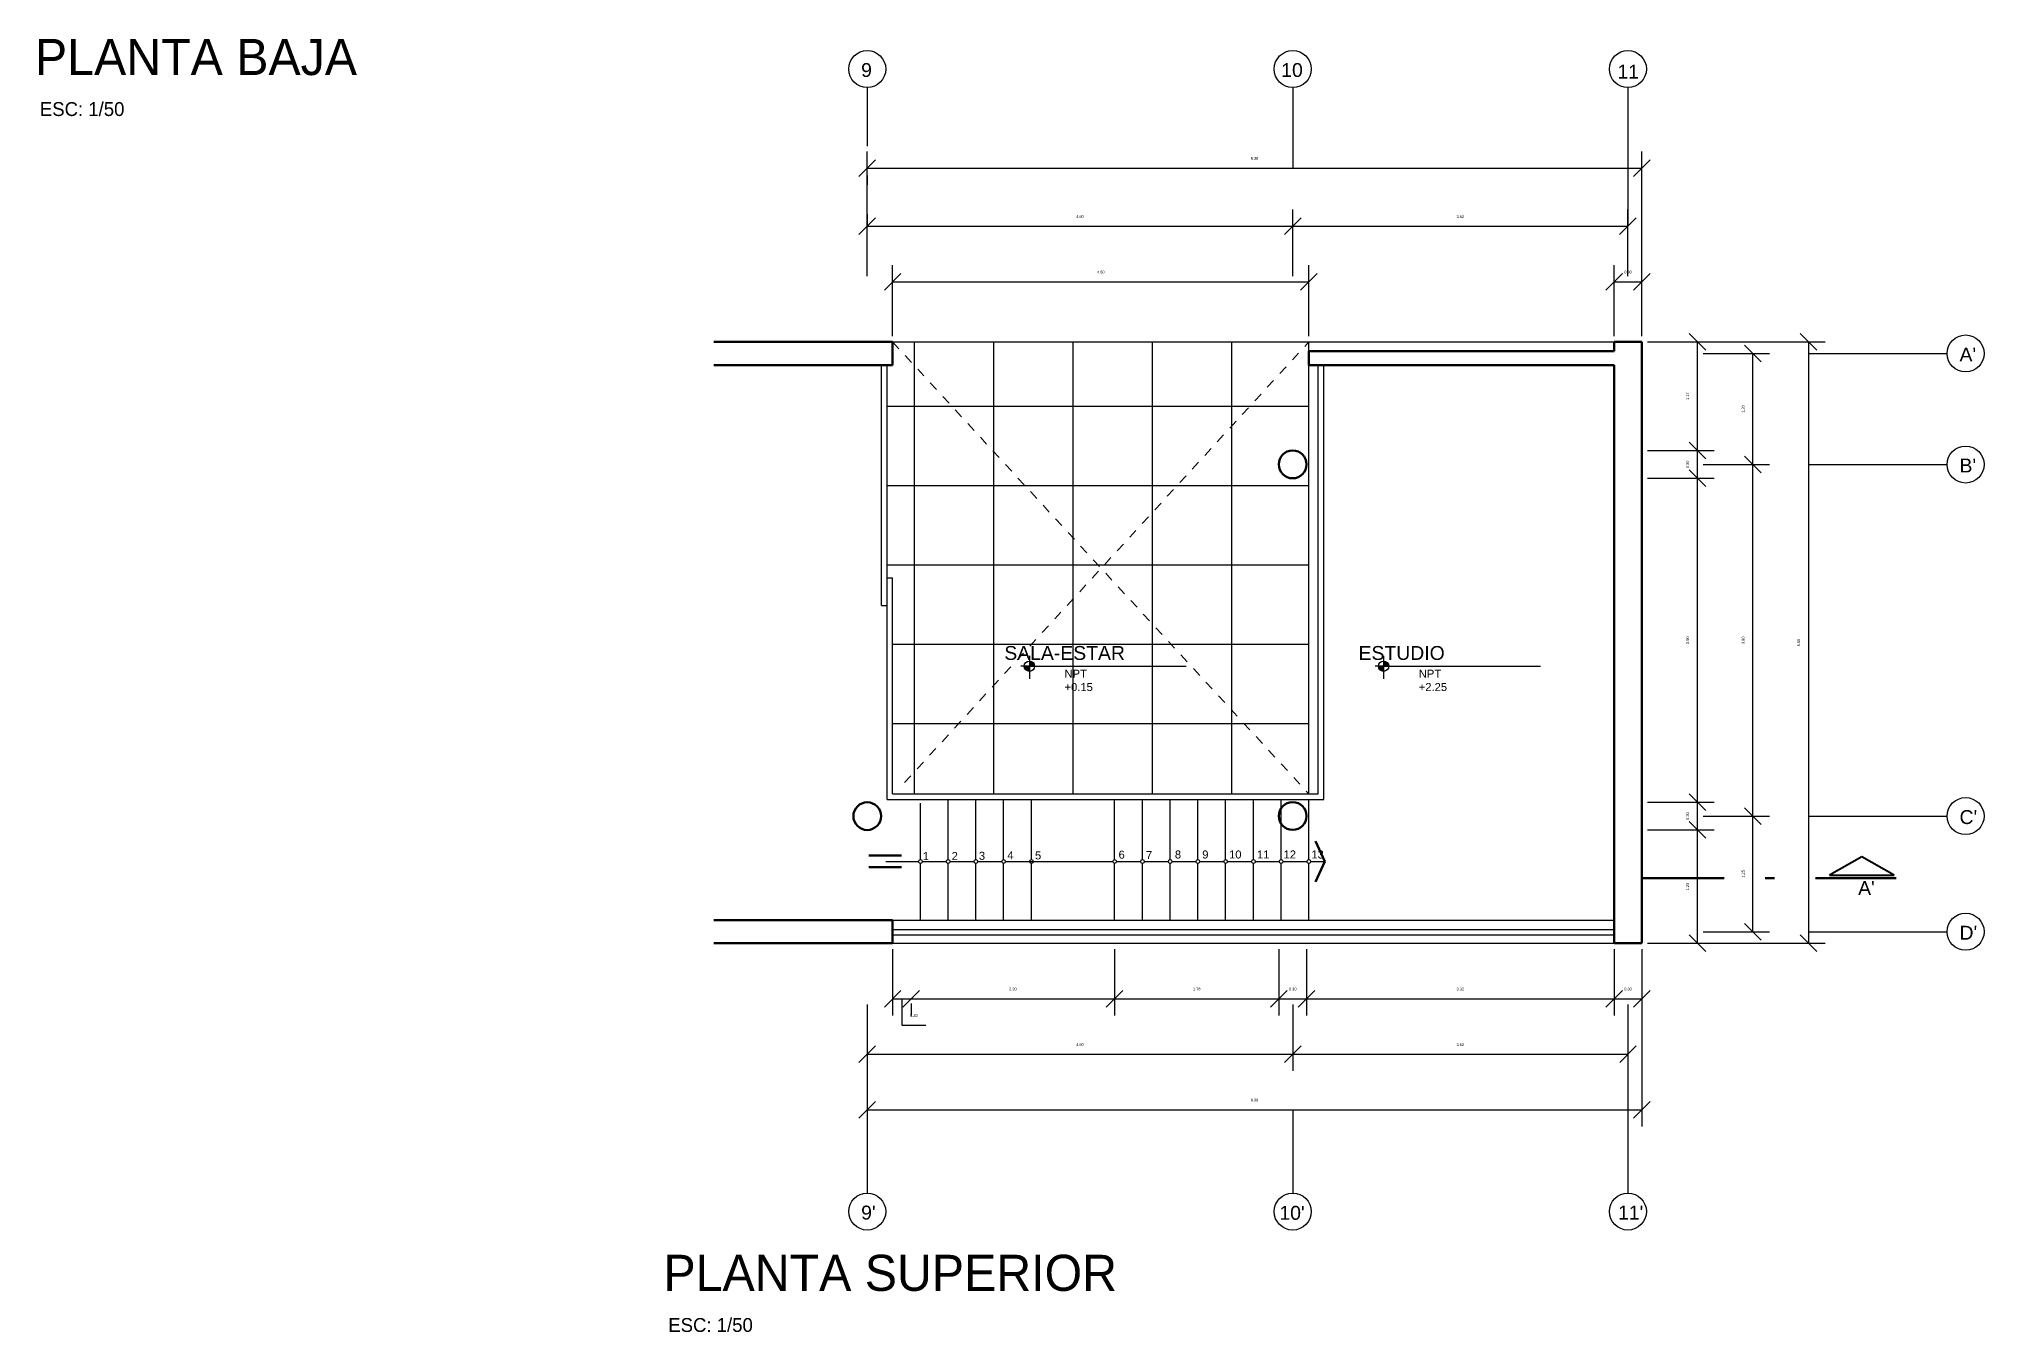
# Model space of a CAD drawing. Header units: millimetres. Extents: x 1110 to 1214, y 1038 to 1099.
# Drawn here: x 1180.76 to 1201.79, y 1071.28 to 1085.26 of the extents above; entities that cross this region are included whole.
import ezdxf

# ---------------------------------------------------------------- set-up
doc = ezdxf.new("R2010")
doc.units = ezdxf.units.MM
doc.linetypes.add('DASHDOT', pattern=[25.4, 12.7, -6.35, 0, -6.35])
doc.linetypes.add('JIS_02_1.2', pattern=[2.5, 1.25, -1.25])
doc.layers.add('EJES', color=7, linetype='DASHDOT')
doc.layers.add('MUEBLES', color=253, linetype='Continuous')
for name, color, linetype, lineweight in [('LINEA-CORTE', 4, 'DASHDOT', 60), ('muros', 150, 'Continuous', 70), ('PROYECCION LOZA', 80, 'JIS_02_1.2', 5), ('TEXTOS', 251, 'Continuous', 60)]:
    doc.layers.add(name, color=color, linetype=linetype, lineweight=lineweight)
doc.styles.add('Annotative', font='arial.ttf')
doc.styles.get("Standard").update_dxf_attribs({"font": 'arial.ttf'})
doc.dimstyles.get("Standard").update_dxf_attribs({"dimtxt": 0.03, "dimasz": 0.18, "dimexe": 0.18, "dimexo": 0.0625, "dimgap": 0.09, "dimtad": 1, "dimtoh": 1, "dimzin": 0, "dimdsep": 46, "dimtxsty": 'Annotative', "dimblk": 'OBLIQUE', "dimcen": 0.09, "dimadec": 0, "dimazin": 0, "dimtfac": 1, "dimtofl": 0, "dimtmove": 0, "dimatfit": 3, "dimldrblk": 'OBLIQUE', "dimfxl": 1, "dimtolj": 1, "dimtzin": 0, "dimarcsym": 0})

# ---------------------------------------------------------------- blocks, each defined once
blk = doc.blocks.new('_Oblique')
at = {"color": 0, "linetype": 'ByBlock', "lineweight": -2}
blk.add_line((-0.5, -0.5), (0.5, 0.5), dxfattribs=at)
blk = doc.blocks.new('*D122')
at = {"color": 0, "lineweight": -2}
for p, q in [((1189.988, 1082.049), (1189.988, 1082.817)), ((1189.988, 1082.637), (1194.488, 1082.637)), ((1194.488, 1082.049), (1194.488, 1082.817))]:
    blk.add_line(p, q, dxfattribs=at)
at = {"layer": 'Defpoints', "color": 0}
for p in [(1194.488, 1082.637), (1189.988, 1081.987), (1194.488, 1081.987)]:
    blk.add_point(p, dxfattribs=at)
at = {"color": 0, "lineweight": -2, "xscale": 0.18, "yscale": 0.18, "zscale": 0.18, "rotation": 180}
blk.add_blockref('_Oblique', (1189.988, 1082.637), dxfattribs=at)
at = {"color": 0, "lineweight": -2, "xscale": 0.18, "yscale": 0.18, "zscale": 0.18}
blk.add_blockref('_Oblique', (1194.488, 1082.637), dxfattribs=at)
at = {"color": 0, "insert": (1192.238, 1082.742), "char_height": 0.03, "attachment_point": 5, "style": 'Annotative'}
blk.add_mtext('\\A1;4.50', dxfattribs=at)
blk = doc.blocks.new('*D123')
at = {"color": 0, "lineweight": -2}
for p, q in [((1197.788, 1082.049), (1197.788, 1082.817)), ((1197.788, 1082.637), (1198.088, 1082.637)), ((1198.088, 1082.049), (1198.088, 1082.817))]:
    blk.add_line(p, q, dxfattribs=at)
at = {"layer": 'Defpoints', "color": 0}
for p in [(1198.088, 1082.637), (1197.788, 1081.987), (1198.088, 1081.987)]:
    blk.add_point(p, dxfattribs=at)
at = {"color": 0, "lineweight": -2, "xscale": 0.18, "yscale": 0.18, "zscale": 0.18, "rotation": 180}
blk.add_blockref('_Oblique', (1197.788, 1082.637), dxfattribs=at)
at = {"color": 0, "lineweight": -2, "xscale": 0.18, "yscale": 0.18, "zscale": 0.18}
blk.add_blockref('_Oblique', (1198.088, 1082.637), dxfattribs=at)
at = {"color": 0, "insert": (1197.938, 1082.742), "char_height": 0.03, "attachment_point": 5, "style": 'Annotative'}
blk.add_mtext('\\A1;0.30', dxfattribs=at)
blk = doc.blocks.new('*D113')
at = {"color": 0, "lineweight": -2}
for p, q in [((1189.713, 1082.699), (1189.713, 1083.417)), ((1194.313, 1082.699), (1194.313, 1083.417)), ((1189.713, 1083.237), (1194.313, 1083.237))]:
    blk.add_line(p, q, dxfattribs=at)
at = {"layer": 'Defpoints', "color": 0}
for p in [(1194.313, 1083.237), (1189.713, 1082.637), (1194.313, 1082.637)]:
    blk.add_point(p, dxfattribs=at)
at = {"color": 0, "lineweight": -2, "xscale": 0.18, "yscale": 0.18, "zscale": 0.18, "rotation": 180}
blk.add_blockref('_Oblique', (1189.713, 1083.237), dxfattribs=at)
at = {"color": 0, "lineweight": -2, "xscale": 0.18, "yscale": 0.18, "zscale": 0.18}
blk.add_blockref('_Oblique', (1194.313, 1083.237), dxfattribs=at)
at = {"color": 0, "insert": (1192.013, 1083.342), "char_height": 0.03, "attachment_point": 5, "style": 'Annotative'}
blk.add_mtext('\\A1;4.60', dxfattribs=at)
blk = doc.blocks.new('*D114')
at = {"color": 0, "lineweight": -2}
for p, q in [((1194.313, 1082.699), (1194.313, 1083.417)), ((1197.937, 1082.699), (1197.937, 1083.417)), ((1194.313, 1083.237), (1197.937, 1083.237))]:
    blk.add_line(p, q, dxfattribs=at)
at = {"layer": 'Defpoints', "color": 0}
for p in [(1197.937, 1083.237), (1194.313, 1082.637), (1197.937, 1082.637)]:
    blk.add_point(p, dxfattribs=at)
at = {"color": 0, "lineweight": -2, "xscale": 0.18, "yscale": 0.18, "zscale": 0.18, "rotation": 180}
blk.add_blockref('_Oblique', (1194.313, 1083.237), dxfattribs=at)
at = {"color": 0, "lineweight": -2, "xscale": 0.18, "yscale": 0.18, "zscale": 0.18}
blk.add_blockref('_Oblique', (1197.937, 1083.237), dxfattribs=at)
at = {"color": 0, "insert": (1196.125, 1083.342), "char_height": 0.03, "attachment_point": 5, "style": 'Annotative'}
blk.add_mtext('\\A1;3.62', dxfattribs=at)
blk = doc.blocks.new('*D124')
at = {"color": 0, "lineweight": -2}
for p, q in [((1189.988, 1075.424), (1189.988, 1074.707)), ((1189.988, 1074.887), (1190.188, 1074.887)), ((1190.088, 1074.887), (1190.088, 1074.6)), ((1190.188, 1074.836), (1190.188, 1074.707)), ((1190.088, 1074.6), (1190.346, 1074.6))]:
    blk.add_line(p, q, dxfattribs=at)
at = {"layer": 'Defpoints', "color": 0}
for p in [(1189.988, 1075.487), (1190.188, 1074.899), (1190.188, 1074.887)]:
    blk.add_point(p, dxfattribs=at)
at = {"color": 0, "lineweight": -2, "xscale": 0.18, "yscale": 0.18, "zscale": 0.18, "rotation": 180}
blk.add_blockref('_Oblique', (1189.988, 1074.887), dxfattribs=at)
at = {"color": 0, "lineweight": -2, "xscale": 0.18, "yscale": 0.18, "zscale": 0.18}
blk.add_blockref('_Oblique', (1190.188, 1074.887), dxfattribs=at)
at = {"color": 0, "insert": (1190.217, 1074.706), "char_height": 0.03, "attachment_point": 5, "style": 'Annotative'}
blk.add_mtext('\\A1;0.20', dxfattribs=at)
blk = doc.blocks.new('*D115')
at = {"color": 0, "lineweight": -2}
for p, q in [((1192.388, 1075.424), (1192.388, 1074.707)), ((1190.188, 1074.887), (1192.388, 1074.887)), ((1190.188, 1074.836), (1190.188, 1074.707))]:
    blk.add_line(p, q, dxfattribs=at)
at = {"layer": 'Defpoints', "color": 0}
for p in [(1192.388, 1075.487), (1190.188, 1074.899), (1192.388, 1074.887)]:
    blk.add_point(p, dxfattribs=at)
at = {"color": 0, "lineweight": -2, "xscale": 0.18, "yscale": 0.18, "zscale": 0.18, "rotation": 180}
blk.add_blockref('_Oblique', (1190.188, 1074.887), dxfattribs=at)
at = {"color": 0, "lineweight": -2, "xscale": 0.18, "yscale": 0.18, "zscale": 0.18}
blk.add_blockref('_Oblique', (1192.388, 1074.887), dxfattribs=at)
at = {"color": 0, "insert": (1191.288, 1074.992), "char_height": 0.03, "attachment_point": 5, "style": 'Annotative'}
blk.add_mtext('\\A1;2.20', dxfattribs=at)
blk = doc.blocks.new('*D116')
at = {"color": 0, "lineweight": -2}
for p, q in [((1192.388, 1075.424), (1192.388, 1074.707)), ((1194.163, 1075.424), (1194.163, 1074.707)), ((1192.388, 1074.887), (1194.163, 1074.887))]:
    blk.add_line(p, q, dxfattribs=at)
at = {"layer": 'Defpoints', "color": 0}
for p in [(1192.388, 1075.487), (1194.163, 1075.487), (1194.163, 1074.887)]:
    blk.add_point(p, dxfattribs=at)
at = {"color": 0, "lineweight": -2, "xscale": 0.18, "yscale": 0.18, "zscale": 0.18, "rotation": 180}
blk.add_blockref('_Oblique', (1192.388, 1074.887), dxfattribs=at)
at = {"color": 0, "lineweight": -2, "xscale": 0.18, "yscale": 0.18, "zscale": 0.18}
blk.add_blockref('_Oblique', (1194.163, 1074.887), dxfattribs=at)
at = {"color": 0, "insert": (1193.275, 1074.992), "char_height": 0.03, "attachment_point": 5, "style": 'Annotative'}
blk.add_mtext('\\A1;1.78', dxfattribs=at)
blk = doc.blocks.new('*D117')
at = {"color": 0, "lineweight": -2}
for p, q in [((1194.163, 1075.424), (1194.163, 1074.707)), ((1194.463, 1075.424), (1194.463, 1074.707)), ((1194.163, 1074.887), (1194.463, 1074.887))]:
    blk.add_line(p, q, dxfattribs=at)
at = {"layer": 'Defpoints', "color": 0}
for p in [(1194.163, 1075.487), (1194.463, 1075.487), (1194.463, 1074.887)]:
    blk.add_point(p, dxfattribs=at)
at = {"color": 0, "lineweight": -2, "xscale": 0.18, "yscale": 0.18, "zscale": 0.18, "rotation": 180}
blk.add_blockref('_Oblique', (1194.163, 1074.887), dxfattribs=at)
at = {"color": 0, "lineweight": -2, "xscale": 0.18, "yscale": 0.18, "zscale": 0.18}
blk.add_blockref('_Oblique', (1194.463, 1074.887), dxfattribs=at)
at = {"color": 0, "insert": (1194.313, 1074.992), "char_height": 0.03, "attachment_point": 5, "style": 'Annotative'}
blk.add_mtext('\\A1;0.30', dxfattribs=at)
blk = doc.blocks.new('*D118')
at = {"color": 0, "lineweight": -2}
for p, q in [((1194.463, 1075.424), (1194.463, 1074.707)), ((1197.787, 1075.424), (1197.787, 1074.707)), ((1194.463, 1074.887), (1197.787, 1074.887))]:
    blk.add_line(p, q, dxfattribs=at)
at = {"layer": 'Defpoints', "color": 0}
for p in [(1194.463, 1075.487), (1197.787, 1075.487), (1197.787, 1074.887)]:
    blk.add_point(p, dxfattribs=at)
at = {"color": 0, "lineweight": -2, "xscale": 0.18, "yscale": 0.18, "zscale": 0.18, "rotation": 180}
blk.add_blockref('_Oblique', (1194.463, 1074.887), dxfattribs=at)
at = {"color": 0, "lineweight": -2, "xscale": 0.18, "yscale": 0.18, "zscale": 0.18}
blk.add_blockref('_Oblique', (1197.787, 1074.887), dxfattribs=at)
at = {"color": 0, "insert": (1196.125, 1074.992), "char_height": 0.03, "attachment_point": 5, "style": 'Annotative'}
blk.add_mtext('\\A1;3.32', dxfattribs=at)
blk = doc.blocks.new('*D125')
at = {"color": 0, "lineweight": -2}
for p, q in [((1197.787, 1075.424), (1197.787, 1074.707)), ((1198.088, 1075.424), (1198.088, 1074.707)), ((1197.787, 1074.887), (1198.088, 1074.887))]:
    blk.add_line(p, q, dxfattribs=at)
at = {"layer": 'Defpoints', "color": 0}
for p in [(1197.787, 1075.487), (1198.088, 1075.487), (1198.088, 1074.887)]:
    blk.add_point(p, dxfattribs=at)
at = {"color": 0, "lineweight": -2, "xscale": 0.18, "yscale": 0.18, "zscale": 0.18, "rotation": 180}
blk.add_blockref('_Oblique', (1197.787, 1074.887), dxfattribs=at)
at = {"color": 0, "lineweight": -2, "xscale": 0.18, "yscale": 0.18, "zscale": 0.18}
blk.add_blockref('_Oblique', (1198.088, 1074.887), dxfattribs=at)
at = {"color": 0, "insert": (1197.938, 1074.992), "char_height": 0.03, "attachment_point": 5, "style": 'Annotative'}
blk.add_mtext('\\A1;0.30', dxfattribs=at)
blk = doc.blocks.new('*D119')
at = {"color": 0, "lineweight": -2}
for p, q in [((1189.713, 1074.824), (1189.713, 1074.107)), ((1194.313, 1074.824), (1194.313, 1074.107)), ((1189.713, 1074.287), (1194.313, 1074.287))]:
    blk.add_line(p, q, dxfattribs=at)
at = {"layer": 'Defpoints', "color": 0}
for p in [(1189.713, 1074.887), (1194.313, 1074.887), (1194.313, 1074.287)]:
    blk.add_point(p, dxfattribs=at)
at = {"color": 0, "lineweight": -2, "xscale": 0.18, "yscale": 0.18, "zscale": 0.18, "rotation": 180}
blk.add_blockref('_Oblique', (1189.713, 1074.287), dxfattribs=at)
at = {"color": 0, "lineweight": -2, "xscale": 0.18, "yscale": 0.18, "zscale": 0.18}
blk.add_blockref('_Oblique', (1194.313, 1074.287), dxfattribs=at)
at = {"color": 0, "insert": (1192.013, 1074.392), "char_height": 0.03, "attachment_point": 5, "style": 'Annotative'}
blk.add_mtext('\\A1;4.60', dxfattribs=at)
blk = doc.blocks.new('*D120')
at = {"color": 0, "lineweight": -2}
for p, q in [((1194.313, 1074.824), (1194.313, 1074.107)), ((1197.938, 1074.824), (1197.938, 1074.107)), ((1194.313, 1074.287), (1197.938, 1074.287))]:
    blk.add_line(p, q, dxfattribs=at)
at = {"layer": 'Defpoints', "color": 0}
for p in [(1194.313, 1074.887), (1197.938, 1074.887), (1197.938, 1074.287)]:
    blk.add_point(p, dxfattribs=at)
at = {"color": 0, "lineweight": -2, "xscale": 0.18, "yscale": 0.18, "zscale": 0.18, "rotation": 180}
blk.add_blockref('_Oblique', (1194.313, 1074.287), dxfattribs=at)
at = {"color": 0, "lineweight": -2, "xscale": 0.18, "yscale": 0.18, "zscale": 0.18}
blk.add_blockref('_Oblique', (1197.938, 1074.287), dxfattribs=at)
at = {"color": 0, "insert": (1196.125, 1074.392), "char_height": 0.03, "attachment_point": 5, "style": 'Annotative'}
blk.add_mtext('\\A1;3.62', dxfattribs=at)
blk = doc.blocks.new('*D126')
at = {"color": 0, "lineweight": -2}
for p, q in [((1198.15, 1076.712), (1198.868, 1076.712)), ((1198.688, 1075.487), (1198.688, 1076.712)), ((1198.15, 1075.487), (1198.868, 1075.487))]:
    blk.add_line(p, q, dxfattribs=at)
at = {"layer": 'Defpoints', "color": 0}
for p in [(1198.088, 1076.712), (1198.688, 1076.712), (1198.088, 1075.487)]:
    blk.add_point(p, dxfattribs=at)
at = {"color": 0, "lineweight": -2, "xscale": 0.18, "yscale": 0.18, "zscale": 0.18}
for p, rotation in [((1198.688, 1076.712), 90), ((1198.688, 1075.487), 270)]:
    blk.add_blockref('_Oblique', p, dxfattribs=dict(at, rotation=rotation))
at = {"color": 0, "insert": (1198.583, 1076.099), "char_height": 0.03, "attachment_point": 5, "rotation": 90, "style": 'Annotative'}
blk.add_mtext('\\A1;1.23', dxfattribs=at)
blk = doc.blocks.new('*D106')
at = {"color": 0, "lineweight": -2}
for p, q in [((1198.15, 1077.012), (1198.868, 1077.012)), ((1198.688, 1076.712), (1198.688, 1077.012)), ((1198.15, 1076.712), (1198.868, 1076.712))]:
    blk.add_line(p, q, dxfattribs=at)
at = {"layer": 'Defpoints', "color": 0}
for p in [(1198.088, 1077.012), (1198.688, 1077.012), (1198.088, 1076.712)]:
    blk.add_point(p, dxfattribs=at)
at = {"color": 0, "lineweight": -2, "xscale": 0.18, "yscale": 0.18, "zscale": 0.18}
for p, rotation in [((1198.688, 1077.012), 90), ((1198.688, 1076.712), 270)]:
    blk.add_blockref('_Oblique', p, dxfattribs=dict(at, rotation=rotation))
at = {"color": 0, "insert": (1198.583, 1076.862), "char_height": 0.03, "attachment_point": 5, "rotation": 90, "style": 'Annotative'}
blk.add_mtext('\\A1;0.30', dxfattribs=at)
blk = doc.blocks.new('*D107')
at = {"color": 0, "lineweight": -2}
for p, q in [((1198.15, 1080.513), (1198.868, 1080.513)), ((1198.688, 1077.012), (1198.688, 1080.513)), ((1198.15, 1077.012), (1198.868, 1077.012))]:
    blk.add_line(p, q, dxfattribs=at)
at = {"layer": 'Defpoints', "color": 0}
for p in [(1198.088, 1080.513), (1198.688, 1080.513), (1198.088, 1077.012)]:
    blk.add_point(p, dxfattribs=at)
at = {"color": 0, "lineweight": -2, "xscale": 0.18, "yscale": 0.18, "zscale": 0.18}
for p, rotation in [((1198.688, 1080.513), 90), ((1198.688, 1077.012), 270)]:
    blk.add_blockref('_Oblique', p, dxfattribs=dict(at, rotation=rotation))
at = {"color": 0, "insert": (1198.583, 1078.762), "char_height": 0.03, "attachment_point": 5, "rotation": 90, "style": 'Annotative'}
blk.add_mtext('\\A1;3.50', dxfattribs=at)
blk = doc.blocks.new('*D108')
at = {"color": 0, "lineweight": -2}
for p, q in [((1198.15, 1080.813), (1198.868, 1080.813)), ((1198.688, 1080.513), (1198.688, 1080.813)), ((1198.15, 1080.513), (1198.868, 1080.513))]:
    blk.add_line(p, q, dxfattribs=at)
at = {"layer": 'Defpoints', "color": 0}
for p in [(1198.088, 1080.813), (1198.688, 1080.813), (1198.088, 1080.513)]:
    blk.add_point(p, dxfattribs=at)
at = {"color": 0, "lineweight": -2, "xscale": 0.18, "yscale": 0.18, "zscale": 0.18}
for p, rotation in [((1198.688, 1080.813), 90), ((1198.688, 1080.513), 270)]:
    blk.add_blockref('_Oblique', p, dxfattribs=dict(at, rotation=rotation))
at = {"color": 0, "insert": (1198.583, 1080.663), "char_height": 0.03, "attachment_point": 5, "rotation": 90, "style": 'Annotative'}
blk.add_mtext('\\A1;0.30', dxfattribs=at)
blk = doc.blocks.new('*D121')
at = {"color": 0, "lineweight": -2}
for p, q in [((1198.15, 1081.987), (1198.868, 1081.987)), ((1198.688, 1080.813), (1198.688, 1081.987)), ((1198.15, 1080.813), (1198.868, 1080.813))]:
    blk.add_line(p, q, dxfattribs=at)
at = {"layer": 'Defpoints', "color": 0}
for p in [(1198.088, 1081.987), (1198.688, 1081.987), (1198.088, 1080.813)]:
    blk.add_point(p, dxfattribs=at)
at = {"color": 0, "lineweight": -2, "xscale": 0.18, "yscale": 0.18, "zscale": 0.18}
for p, rotation in [((1198.688, 1081.987), 90), ((1198.688, 1080.813), 270)]:
    blk.add_blockref('_Oblique', p, dxfattribs=dict(at, rotation=rotation))
at = {"color": 0, "insert": (1198.583, 1081.4), "char_height": 0.03, "attachment_point": 5, "rotation": 90, "style": 'Annotative'}
blk.add_mtext('\\A1;1.17', dxfattribs=at)
blk = doc.blocks.new('*D109')
at = {"color": 0, "lineweight": -2}
for p, q in [((1198.75, 1076.862), (1199.468, 1076.862)), ((1199.288, 1075.612), (1199.288, 1076.862)), ((1198.75, 1075.612), (1199.468, 1075.612))]:
    blk.add_line(p, q, dxfattribs=at)
at = {"layer": 'Defpoints', "color": 0}
for p in [(1198.688, 1076.862), (1199.288, 1076.862), (1198.688, 1075.612)]:
    blk.add_point(p, dxfattribs=at)
at = {"color": 0, "lineweight": -2, "xscale": 0.18, "yscale": 0.18, "zscale": 0.18}
for p, rotation in [((1199.288, 1076.862), 90), ((1199.288, 1075.612), 270)]:
    blk.add_blockref('_Oblique', p, dxfattribs=dict(at, rotation=rotation))
at = {"color": 0, "insert": (1199.183, 1076.237), "char_height": 0.03, "attachment_point": 5, "rotation": 90, "style": 'Annotative'}
blk.add_mtext('\\A1;1.25', dxfattribs=at)
blk = doc.blocks.new('*D110')
at = {"color": 0, "lineweight": -2}
for p, q in [((1198.75, 1080.663), (1199.468, 1080.663)), ((1199.288, 1076.862), (1199.288, 1080.663)), ((1198.75, 1076.862), (1199.468, 1076.862))]:
    blk.add_line(p, q, dxfattribs=at)
at = {"layer": 'Defpoints', "color": 0}
for p in [(1198.688, 1080.663), (1199.288, 1080.663), (1198.688, 1076.862)]:
    blk.add_point(p, dxfattribs=at)
at = {"color": 0, "lineweight": -2, "xscale": 0.18, "yscale": 0.18, "zscale": 0.18}
for p, rotation in [((1199.288, 1080.663), 90), ((1199.288, 1076.862), 270)]:
    blk.add_blockref('_Oblique', p, dxfattribs=dict(at, rotation=rotation))
at = {"color": 0, "insert": (1199.183, 1078.762), "char_height": 0.03, "attachment_point": 5, "rotation": 90, "style": 'Annotative'}
blk.add_mtext('\\A1;3.80', dxfattribs=at)
blk = doc.blocks.new('*D111')
at = {"color": 0, "lineweight": -2}
for p, q in [((1198.75, 1081.862), (1199.468, 1081.862)), ((1199.288, 1080.663), (1199.288, 1081.862)), ((1198.75, 1080.663), (1199.468, 1080.663))]:
    blk.add_line(p, q, dxfattribs=at)
at = {"layer": 'Defpoints', "color": 0}
for p in [(1198.688, 1081.862), (1199.288, 1081.862), (1198.688, 1080.663)]:
    blk.add_point(p, dxfattribs=at)
at = {"color": 0, "lineweight": -2, "xscale": 0.18, "yscale": 0.18, "zscale": 0.18}
for p, rotation in [((1199.288, 1081.862), 90), ((1199.288, 1080.663), 270)]:
    blk.add_blockref('_Oblique', p, dxfattribs=dict(at, rotation=rotation))
at = {"color": 0, "insert": (1199.183, 1081.262), "char_height": 0.03, "attachment_point": 5, "rotation": 90, "style": 'Annotative'}
blk.add_mtext('\\A1;1.20', dxfattribs=at)
blk = doc.blocks.new('*D112')
at = {"color": 0, "lineweight": -2}
for p, q in [((1198.75, 1081.987), (1200.068, 1081.987)), ((1199.888, 1081.987), (1199.888, 1075.487)), ((1198.75, 1075.487), (1200.068, 1075.487))]:
    blk.add_line(p, q, dxfattribs=at)
at = {"layer": 'Defpoints', "color": 0}
for p in [(1198.688, 1081.987), (1198.688, 1075.487), (1199.888, 1075.487)]:
    blk.add_point(p, dxfattribs=at)
at = {"color": 0, "lineweight": -2, "xscale": 0.18, "yscale": 0.18, "zscale": 0.18}
for p, rotation in [((1199.888, 1081.987), 90), ((1199.888, 1075.487), 270)]:
    blk.add_blockref('_Oblique', p, dxfattribs=dict(at, rotation=rotation))
at = {"color": 0, "insert": (1199.783, 1078.737), "char_height": 0.03, "attachment_point": 5, "rotation": 90, "style": 'Annotative'}
blk.add_mtext('\\A1;6.50', dxfattribs=at)
blk = doc.blocks.new('*D127')
at = {"color": 0, "lineweight": -2}
for p, q in [((1198.088, 1074.824), (1198.088, 1073.507)), ((1189.713, 1074.224), (1189.713, 1073.507)), ((1189.713, 1073.687), (1198.088, 1073.687))]:
    blk.add_line(p, q, dxfattribs=at)
at = {"layer": 'Defpoints', "color": 0}
for p in [(1198.088, 1074.887), (1189.713, 1074.287), (1198.088, 1073.687)]:
    blk.add_point(p, dxfattribs=at)
at = {"color": 0, "lineweight": -2, "xscale": 0.18, "yscale": 0.18, "zscale": 0.18, "rotation": 180}
blk.add_blockref('_Oblique', (1189.713, 1073.687), dxfattribs=at)
at = {"color": 0, "lineweight": -2, "xscale": 0.18, "yscale": 0.18, "zscale": 0.18}
blk.add_blockref('_Oblique', (1198.088, 1073.687), dxfattribs=at)
at = {"color": 0, "insert": (1193.9, 1073.792), "char_height": 0.03, "attachment_point": 5, "style": 'Annotative'}
blk.add_mtext('\\A1;8.38', dxfattribs=at)
blk = doc.blocks.new('*D128')
at = {"color": 0, "lineweight": -2}
for p, q in [((1189.713, 1083.299), (1189.713, 1084.046)), ((1198.088, 1082.699), (1198.088, 1084.046)), ((1189.713, 1083.866), (1198.088, 1083.866))]:
    blk.add_line(p, q, dxfattribs=at)
at = {"layer": 'Defpoints', "color": 0}
for p in [(1198.088, 1083.866), (1189.713, 1083.237), (1198.088, 1082.637)]:
    blk.add_point(p, dxfattribs=at)
at = {"color": 0, "lineweight": -2, "xscale": 0.18, "yscale": 0.18, "zscale": 0.18, "rotation": 180}
blk.add_blockref('_Oblique', (1189.713, 1083.866), dxfattribs=at)
at = {"color": 0, "lineweight": -2, "xscale": 0.18, "yscale": 0.18, "zscale": 0.18}
blk.add_blockref('_Oblique', (1198.088, 1083.866), dxfattribs=at)
at = {"color": 0, "insert": (1193.9, 1083.971), "char_height": 0.03, "attachment_point": 5, "style": 'Annotative'}
blk.add_mtext('\\A1;8.38', dxfattribs=at)

msp = doc.modelspace()

# ---------------------------------------------------------------- hatches: boundary and pattern name
at = {"ltscale": 0.1}
h = msp.add_hatch(color=256, dxfattribs=at)
h.dxf.hatch_style = 1
h.paths.add_polyline_path([(1191.521, 1078.482, 0.414214), (1191.466, 1078.538), (1191.466, 1078.482)])
h.paths.add_polyline_path([(1191.466, 1078.482), (1191.41, 1078.482, 0.414214), (1191.466, 1078.427)])
h = msp.add_hatch(color=256, dxfattribs=at)
h.dxf.hatch_style = 1
h.paths.add_polyline_path([(1195.351, 1078.482, 0.414214), (1195.296, 1078.538), (1195.296, 1078.482)])
h.paths.add_polyline_path([(1195.296, 1078.482), (1195.24, 1078.482, 0.414214), (1195.296, 1078.427)])
at = {"layer": 'MUEBLES'}
h = msp.add_hatch(dxfattribs=at)
h.set_pattern_fill('ANSI37', color=256, scale=0.27, angle=45)
h.set_pattern_definition([(90, (-12.4978, -7.4162), (-0.85725, 1e-16), []), (180, (-12.4978, -7.4162), (-1e-16, -0.85725), [])])
h.paths.add_polyline_path([(1189.988, 1079.437), (1189.988, 1077.101), (1192.958, 1077.101), (1194.488, 1077.101), (1194.488, 1081.987), (1189.988, 1081.987), (1189.988, 1081.737), (1189.928, 1081.737), (1189.928, 1079.437)])
h.paths.add_polyline_path([(1191.521, 1078.482, -1), (1191.41, 1078.482, -1)], flags=16)
h.paths.add_polyline_path([(1194.163, 1080.663, -1), (1194.463, 1080.663, -1)], flags=16)
h.paths.add_polyline_path([(1191.582, 1078.303), (1192.167, 1078.303), (1192.167, 1078.508), (1191.582, 1078.508)], flags=24)
h.paths.add_polyline_path([(1191.648, 1078.453), (1193.027, 1078.453), (1193.027, 1078.809), (1191.648, 1078.809)], flags=24)

# ---------------------------------------------------------------- linework, layer by layer
at = {"color": 0}
for p, q in [((1194.313, 1084.737), (1194.313, 1083.866)), ((1197.937, 1084.737), (1197.937, 1083.237)), ((1199.888, 1081.862), (1201.388, 1081.862)), ((1199.888, 1080.662), (1201.388, 1080.662)), ((1199.888, 1076.862), (1201.388, 1076.862)), ((1199.888, 1075.612), (1201.388, 1075.612)), ((1189.713, 1074.287), (1189.713, 1072.787)), ((1197.937, 1074.287), (1197.937, 1072.787)), ((1194.313, 1073.687), (1194.313, 1072.787))]:
    msp.add_line(p, q, dxfattribs=at)
at = {"color": 252}
for p, q in [((1194.488, 1081.887), (1194.488, 1081.987)), ((1194.488, 1081.987), (1197.788, 1081.987)), ((1194.488, 1077.101), (1194.488, 1081.737)), ((1189.988, 1075.737), (1197.788, 1075.737)), ((1189.988, 1075.487), (1197.788, 1075.487))]:
    msp.add_line(p, q, dxfattribs=at)
at = {"color": 4}
for p, q in [((1189.868, 1079.137), (1189.868, 1081.737)), ((1189.928, 1077.041), (1189.928, 1081.737)), ((1194.588, 1077.101), (1194.588, 1081.737)), ((1194.648, 1077.041), (1194.648, 1081.737)), ((1189.928, 1079.437), (1189.988, 1079.437)), ((1189.988, 1077.101), (1189.988, 1079.437)), ((1189.868, 1079.137), (1189.928, 1079.137)), ((1189.928, 1077.041), (1194.648, 1077.041)), ((1189.988, 1077.101), (1194.588, 1077.101)), ((1189.988, 1075.637), (1197.788, 1075.637)), ((1189.988, 1075.577), (1197.788, 1075.577))]:
    msp.add_line(p, q, dxfattribs=at)
at = {"ltscale": 0.1}
for p, q in [((1191.466, 1078.482), (1191.374, 1078.482)), ((1191.466, 1078.594), (1191.466, 1078.344)), ((1191.466, 1078.482), (1193.161, 1078.482)), ((1191.466, 1078.482), (1191.466, 1078.371)), ((1195.296, 1078.482), (1195.204, 1078.482)), ((1195.296, 1078.594), (1195.296, 1078.344)), ((1195.296, 1078.482), (1196.991, 1078.482)), ((1195.296, 1078.482), (1195.296, 1078.371))]:
    msp.add_line(p, q, dxfattribs=at)
at = {"lineweight": 40}
for p, q in [((1200.466, 1076.423), (1200.116, 1076.223)), ((1200.816, 1076.223), (1200.466, 1076.423)), ((1200.116, 1076.223), (1200.816, 1076.223))]:
    msp.add_line(p, q, dxfattribs=at)
at = {"color": 0}
for centre in [(1189.713, 1084.937), (1194.313, 1084.937), (1197.937, 1084.937), (1201.588, 1081.862), (1201.588, 1080.662), (1201.588, 1076.862), (1201.588, 1075.612), (1189.713, 1072.587), (1194.313, 1072.587), (1197.937, 1072.587)]:
    msp.add_circle(centre, 0.2, dxfattribs=at)
at = {"ltscale": 0.1}
for centre in [(1191.466, 1078.482), (1195.296, 1078.482)]:
    msp.add_circle(centre, 0.0557, dxfattribs=at)
at = {"layer": 'EJES', "ltscale": 0.05}
msp.add_line((1189.713, 1084.737), (1189.713, 1083.237), dxfattribs=at)
at = {"layer": 'LINEA-CORTE', "ltscale": 0.07}
msp.add_line((1198.088, 1076.191), (1200.838, 1076.191), dxfattribs=at)
at = {"layer": 'MUEBLES'}
for p, q in [((1189.988, 1081.987), (1194.488, 1081.987)), ((1190.288, 1076.391), (1190.288, 1077.001)), ((1190.588, 1076.391), (1190.588, 1077.041)), ((1190.888, 1076.391), (1190.888, 1077.041)), ((1191.188, 1076.391), (1191.188, 1077.041)), ((1191.488, 1076.391), (1191.488, 1077.041)), ((1192.388, 1076.391), (1192.388, 1077.041)), ((1192.688, 1076.391), (1192.688, 1077.041)), ((1192.988, 1076.391), (1192.988, 1077.041)), ((1193.288, 1076.391), (1193.288, 1077.041)), ((1193.588, 1076.391), (1193.588, 1077.041)), ((1193.888, 1076.391), (1193.888, 1077.041)), ((1194.188, 1076.391), (1194.188, 1077.041)), ((1194.488, 1076.391), (1194.488, 1077.041)), ((1189.913, 1076.371), (1190.268, 1076.371)), ((1190.288, 1075.737), (1190.288, 1076.351)), ((1190.308, 1076.371), (1190.568, 1076.371)), ((1190.588, 1075.737), (1190.588, 1076.351)), ((1190.608, 1076.371), (1190.868, 1076.371)), ((1190.888, 1075.737), (1190.888, 1076.351)), ((1190.908, 1076.371), (1191.168, 1076.371)), ((1191.188, 1075.737), (1191.188, 1076.351)), ((1191.208, 1076.371), (1191.468, 1076.371)), ((1191.408, 1076.371), (1192.368, 1076.371)), ((1191.488, 1075.737), (1191.488, 1076.351)), ((1192.388, 1075.737), (1192.388, 1076.351)), ((1192.388, 1075.737), (1192.388, 1076.351)), ((1192.408, 1076.371), (1192.668, 1076.371)), ((1192.688, 1075.737), (1192.688, 1076.351)), ((1192.708, 1076.371), (1192.968, 1076.371)), ((1192.988, 1075.737), (1192.988, 1076.351)), ((1193.008, 1076.371), (1193.164, 1076.371)), ((1193.008, 1076.371), (1193.268, 1076.371)), ((1193.288, 1075.737), (1193.288, 1076.351)), ((1193.308, 1076.371), (1193.568, 1076.371)), ((1193.588, 1075.737), (1193.588, 1076.351)), ((1193.608, 1076.371), (1193.868, 1076.371)), ((1193.888, 1075.737), (1193.888, 1076.351)), ((1193.908, 1076.371), (1194.168, 1076.371)), ((1194.188, 1075.737), (1194.188, 1076.351)), ((1194.208, 1076.371), (1194.468, 1076.371)), ((1194.488, 1075.737), (1194.488, 1076.351)), ((1194.508, 1076.371), (1194.659, 1076.371))]:
    msp.add_line(p, q, dxfattribs=at)
at = {"layer": 'MUEBLES', "lineweight": 50}
for p, q in [((1194.659, 1076.371), (1194.561, 1076.589)), ((1189.729, 1076.436), (1190.084, 1076.436)), ((1194.659, 1076.371), (1194.561, 1076.152)), ((1189.729, 1076.31), (1190.084, 1076.31))]:
    msp.add_line(p, q, dxfattribs=at)
at = {"layer": 'MUEBLES'}
for centre in [(1190.288, 1076.371), (1190.588, 1076.371), (1190.888, 1076.371), (1191.188, 1076.371), (1191.488, 1076.371), (1192.388, 1076.371), (1192.688, 1076.371), (1192.988, 1076.371), (1193.288, 1076.371), (1193.588, 1076.371), (1193.888, 1076.371), (1194.188, 1076.371), (1194.488, 1076.371)]:
    msp.add_circle(centre, 0.02, dxfattribs=at)
at = {"layer": 'muros', "color": 5}
for p, q in [((1188.053, 1081.987), (1189.988, 1081.987)), ((1189.988, 1081.737), (1189.988, 1081.987)), ((1194.488, 1081.887), (1197.788, 1081.887)), ((1194.488, 1081.887), (1194.488, 1081.737)), ((1197.788, 1081.987), (1198.088, 1081.987)), ((1197.788, 1081.887), (1197.788, 1081.987)), ((1198.088, 1075.487), (1198.088, 1081.987)), ((1188.053, 1081.737), (1189.988, 1081.737)), ((1194.488, 1081.737), (1197.788, 1081.737)), ((1197.788, 1075.487), (1197.788, 1081.737)), ((1188.053, 1075.737), (1189.988, 1075.737)), ((1189.988, 1075.487), (1189.988, 1075.737)), ((1188.053, 1075.487), (1189.988, 1075.487)), ((1197.788, 1075.487), (1198.088, 1075.487))]:
    msp.add_line(p, q, dxfattribs=at)
for centre in [(1194.313, 1080.663), (1189.713, 1076.861), (1194.313, 1076.862)]:
    msp.add_circle(centre, 0.15, dxfattribs=at)
at = {"layer": 'PROYECCION LOZA', "ltscale": 0.05}
for p, q in [((1189.988, 1081.987), (1194.488, 1077.101)), ((1190.117, 1077.224), (1194.488, 1081.987))]:
    msp.add_line(p, q, dxfattribs=at)

# ---------------------------------------------------------------- texts
at = {"char_height": 0.15, "attachment_point": 1}
for s, width, insert in [('{\\f@Arial Unicode MS|b0|i0|c0|p34; 9}', 0.74087, (1189.589, 1085.001)), ('{\\f@Arial Unicode MS|b0|i0|c0|p34;10}', 0.74087, (1194.189, 1085.001)), ('{\\f@Arial Unicode MS|b0|i0|c0|p34;11}', 0.74087, (1197.824, 1084.984)), ("{\\f@Arial Unicode MS|b0|i0|c0|p34; A'}", 0.74087, (1201.464, 1081.926)), ("{\\f@Arial Unicode MS|b0|i0|c0|p34; B'}", 0.74087, (1201.464, 1080.726)), ('{\\f@Arial Unicode MS|b0|i0|c0|p34;SALA-ESTAR}', 2.29191, (1191.195, 1078.7)), ('{\\f@Arial Unicode MS|b0|i0|c0|p34;ESTUDIO}', 2.29191, (1195.025, 1078.7)), ("{\\f@Arial Unicode MS|b0|i0|c0|p34; C'}", 0.74087, (1201.464, 1076.926)), ("{\\f@Arial Unicode MS|b0|i0|c0|p34; A'}", 0.74087, (1200.368, 1076.159)), ("{\\f@Arial Unicode MS|b0|i0|c0|p34; D'}", 0.74087, (1201.464, 1075.676)), ("{\\f@Arial Unicode MS|b0|i0|c0|p34; 9'}", 0.74087, (1189.589, 1072.651)), ("{\\f@Arial Unicode MS|b0|i0|c0|p34; 10'}", 0.74087, (1194.111, 1072.648)), ("{\\f@Arial Unicode MS|b0|i0|c0|p34; 11'}", 0.74087, (1197.772, 1072.651))]:
    msp.add_mtext_dynamic_manual_height_columns(s, width=width, gutter_width=12.5, heights=[0], dxfattribs=dict(at, insert=insert))
at = {"ltscale": 0.1}
note = msp.add_mtext_dynamic_manual_height_columns('{\\f@Arial Unicode MS|b0|i0|c0|p34;NPT }', width=0.14836, gutter_width=0.0848, heights=[0.0754, 0], dxfattribs=dict(at, insert=(1191.613, 1078.444), char_height=0.0865, attachment_point=1))
for column, words in zip(note.columns.linked_columns, ['{\\f@Arial Unicode MS|b0|i0|c0|p34;+0.15}']):
    column.text = words
note = msp.add_mtext_dynamic_manual_height_columns('{\\f@Arial Unicode MS|b0|i0|c0|p34;NPT }', width=0.14836, gutter_width=0.0848, heights=[0.0754, 0], dxfattribs=dict(at, insert=(1195.443, 1078.444), char_height=0.0865, attachment_point=1))
for column, words in zip(note.columns.linked_columns, ['{\\f@Arial Unicode MS|b0|i0|c0|p34;+2.25}']):
    column.text = words
at = {"ltscale": 0.1, "char_height": 0.0865, "attachment_point": 1}
for s, insert in [('{\\f@Arial Unicode MS|b0|i0|c0|p34;1}', (1190.313, 1076.472)), ('{\\f@Arial Unicode MS|b0|i0|c0|p34;2}', (1190.626, 1076.473)), ('{\\f@Arial Unicode MS|b0|i0|c0|p34;3}', (1190.92, 1076.476)), ('{\\f@Arial Unicode MS|b0|i0|c0|p34;4}', (1191.228, 1076.482)), ('{\\f@Arial Unicode MS|b0|i0|c0|p34;5}', (1191.527, 1076.48)), ('{\\f@Arial Unicode MS|b0|i0|c0|p34;6}', (1192.43, 1076.488)), ('{\\f@Arial Unicode MS|b0|i0|c0|p34;7}', (1192.726, 1076.483)), ('{\\f@Arial Unicode MS|b0|i0|c0|p34;8}', (1193.039, 1076.49)), ('{\\f@Arial Unicode MS|b0|i0|c0|p34;9}', (1193.335, 1076.49)), ('{\\f@Arial Unicode MS|b0|i0|c0|p34;10}', (1193.625, 1076.49)), ('{\\f@Arial Unicode MS|b0|i0|c0|p34;11}', (1193.927, 1076.49)), ('{\\f@Arial Unicode MS|b0|i0|c0|p34;12}', (1194.214, 1076.49)), ('{\\f@Arial Unicode MS|b0|i0|c0|p34;13}', (1194.515, 1076.49))]:
    msp.add_mtext_dynamic_manual_height_columns(s, width=0.14836, gutter_width=0.0848, heights=[0.0754], dxfattribs=dict(at, insert=insert))
at = {"layer": 'TEXTOS', "lineweight": 25, "ltscale": 0.75, "attachment_point": 1}
for s, insert, char_height, width in [('{\\fBankGothic Lt BT|b0|i0|c0|p34;PLANTA BAJA}', (1180.715, 1085.262), 0.39048, 8.08069), ('{\\fBankGothic Lt BT|b0|i0|c0|p34;ESC: 1/50}', (1180.768, 1084.579), 0.15, 4.6073), ('{\\fBankGothic Lt BT|b0|i0|c0|p34;PLANTA SUPERIOR}', (1187.51, 1072.12), 0.39048, 8.08069), ('{\\fBankGothic Lt BT|b0|i0|c0|p34;ESC: 1/50}', (1187.562, 1071.436), 0.15, 4.6073)]:
    msp.add_mtext(s, dxfattribs=dict(at, insert=insert, char_height=char_height, width=width))

# ---------------------------------------------------------------- dimensions: what is measured, and where the dimension line sits
at = {"color": 0}
for base, p1, p2, picture, middle in [((1198.087897143, 1083.865685263), (1189.712897143, 1083.236561924), (1198.087897143, 1082.636561924), '*D128', (1193.900397143, 1083.971012685)), ((1194.488, 1082.637), (1189.988, 1081.987), (1194.488, 1081.987), '*D122', (1192.238, 1082.742)), ((1198.087897143, 1073.686561924), (1189.712897143, 1074.286561924), (1198.087897143, 1074.886561924), '*D127', (1193.900397143, 1073.791889345))]:
    dim = msp.add_linear_dim(base=base, p1=p1, p2=p2, dimstyle='Standard', dxfattribs=at)
    dim.commit()
    dim.dimension.update_dxf_attribs({"geometry": picture, "text_midpoint": middle})
for base, p1, p2, picture, middle in [((1194.313, 1083.237), (1189.713, 1082.637), (1194.313, 1082.637), '*D113', (1192.013, 1083.342)), ((1197.937, 1083.237), (1194.313, 1082.637), (1197.937, 1082.637), '*D114', (1196.125, 1083.342)), ((1198.088, 1082.637), (1197.788, 1081.987), (1198.088, 1081.987), '*D123', (1197.938, 1082.742)), ((1190.188, 1074.887), (1189.988, 1075.487), (1190.188, 1074.899), '*D124', (1190.178, 1074.706)), ((1192.388, 1074.887), (1190.188, 1074.899), (1192.388, 1075.487), '*D115', (1191.288, 1074.992)), ((1194.162898, 1074.886562), (1192.387897, 1075.486562), (1194.162898, 1075.486562), '*D116', (1193.275398, 1074.991879)), ((1194.463, 1074.887), (1194.163, 1075.487), (1194.463, 1075.487), '*D117', (1194.313, 1074.992)), ((1197.787, 1074.887), (1194.463, 1075.487), (1197.787, 1075.487), '*D118', (1196.125, 1074.992)), ((1198.088, 1074.887), (1197.787, 1075.487), (1198.088, 1075.487), '*D125', (1197.938, 1074.992)), ((1194.313, 1074.287), (1189.713, 1074.887), (1194.313, 1074.887), '*D119', (1192.013, 1074.392)), ((1197.9377, 1074.2866), (1194.3129, 1074.8866), (1197.9377, 1074.8866), '*D120', (1196.1253, 1074.3919))]:
    dim = msp.add_linear_dim(base=base, p1=p1, p2=p2, dimstyle='Standard', override={"dimtmove": 1}, dxfattribs=at)
    dim.commit()
    dim.dimension.update_dxf_attribs({"geometry": picture, "text_midpoint": middle})
for base, p1, p2, picture, middle in [((1198.688, 1081.987), (1198.088, 1080.813), (1198.088, 1081.987), '*D121', (1198.583, 1081.4)), ((1199.288, 1081.862), (1198.688, 1080.663), (1198.688, 1081.862), '*D111', (1199.183, 1081.262)), ((1198.688, 1080.813), (1198.088, 1080.513), (1198.088, 1080.813), '*D108', (1198.583, 1080.663)), ((1199.288, 1080.663), (1198.688, 1076.862), (1198.688, 1080.663), '*D110', (1199.183, 1078.762)), ((1198.688, 1080.513), (1198.088, 1077.012), (1198.088, 1080.513), '*D107', (1198.583, 1078.762)), ((1198.688, 1077.012), (1198.088, 1076.712), (1198.088, 1077.012), '*D106', (1198.583, 1076.862))]:
    dim = msp.add_linear_dim(base=base, p1=p1, p2=p2, angle=90, dimstyle='Standard', override={"dimtmove": 1}, dxfattribs=at)
    dim.commit()
    dim.dimension.update_dxf_attribs({"geometry": picture, "text_midpoint": middle})
for base, p1, p2, picture, middle in [((1199.888, 1075.487), (1198.688, 1081.987), (1198.688, 1075.487), '*D112', (1199.783, 1078.737)), ((1198.687897143, 1076.711561924), (1198.087897143, 1075.486561924), (1198.087897143, 1076.711561924), '*D126', (1198.582569722, 1076.099061924)), ((1199.288, 1076.862), (1198.688, 1075.612), (1198.688, 1076.862), '*D109', (1199.183, 1076.237))]:
    dim = msp.add_linear_dim(base=base, p1=p1, p2=p2, angle=90, dimstyle='Standard', dxfattribs=at)
    dim.commit()
    dim.dimension.update_dxf_attribs({"geometry": picture, "text_midpoint": middle})

doc.saveas('drawing.dxf')
